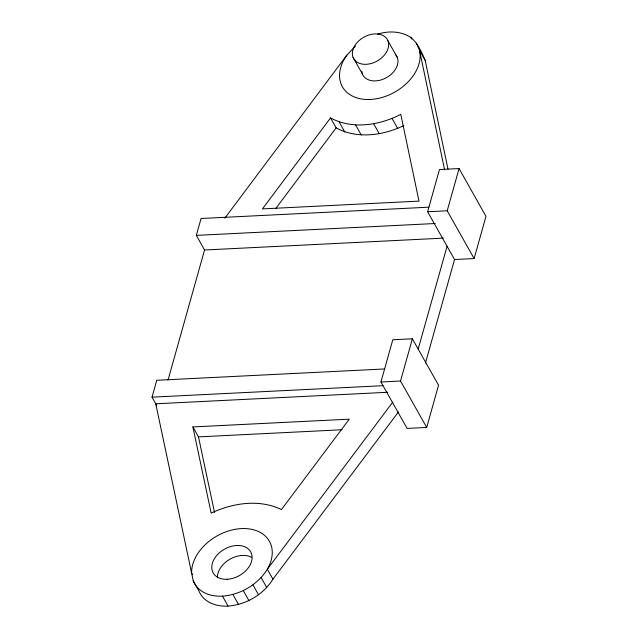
<?xml version="1.0" encoding="UTF-8"?>
<svg xmlns="http://www.w3.org/2000/svg" width="638" height="638" viewBox="0 0 638 638"><rect width="100%" height="100%" fill="white"/><g stroke="black" fill="none" stroke-linecap="round" stroke-linejoin="round"><path stroke-width="0.96" d="M168.001 380.144L204.551 250L196.321 235.39L201.066 218.499L429.023 207.175M156.693 405.457L152.019 397.171L156.757 380.28L384.714 368.955M427.612 211.768L439.47 169.541L459.065 168.568L485.981 216.346L474.122 258.565L454.535 259.538L427.612 211.768L447.206 210.787L474.122 258.565M380.942 381.987L392.801 339.767L412.387 338.794L438.553 385.224L426.694 427.444L407.1 428.417L380.942 381.987L400.528 381.014L426.694 427.444M447.206 210.787L459.065 168.568M400.528 381.014L412.387 338.794M418.225 348.946L447.063 246.276M425.426 363.174L454.535 259.538M387.697 392.274L155.752 403.798L193.274 580.947A42.993 30.353 -29.4 0 0 222.463 596.147C240.534 594.744 257.712 584.663 267.338 569.24L392.864 401.988M193.274 580.947L198.881 590.9A42.993 30.353 -29.4 0 0 228.069 606.1C246.14 604.688 263.319 594.616 272.944 579.184L398.471 411.933M224.847 218.14L346.825 55.179L355.414 46.095M330.548 117.902L262.441 208.897L418.999 201.122L400.792 114.377C379.618 125.295 352.232 129.761 330.548 117.902L336.154 127.847C356.921 139.299 383.167 135.479 403.806 125.614M275.744 208.562L336.154 127.847M377.624 34.181C388.454 30.624 400.935 31.142 410.728 37.339C417.874 43.264 421.574 51.981 425.155 60.315L447.988 169.118M196.321 235.39L435.228 223.515M204.551 250L443.458 238.126M152.019 397.171L382.959 385.695M192.875 426.934L349.281 419.166L281.334 509.698L280.792 509.284C258.837 499.004 233.364 502.991 211.968 512.705L211.17 513.183L192.875 426.934L198.482 436.886L214.52 512.474M198.482 436.886L342.016 429.749M425.155 60.315L419.549 50.37L416.383 43.081M410.728 37.339L411.662 38.998M387.912 40.744A19.347 13.661 -29.4 0 1 366.236 64.302A19.347 13.661 -29.4 0 1 357.368 42.26A19.347 13.661 -29.4 0 1 387.912 40.744L397.251 57.324M392.155 118.668L397.761 128.621M353.101 57.46L362.448 74.04M373.685 123.828L379.291 133.773M355.637 125.024L361.244 134.969M339.241 122.169L344.847 132.122M272.944 579.184L267.338 569.24A42.993 30.353 -29.4 0 0 241.435 528.599A42.993 30.353 -29.4 0 0 191.647 572.996L192.58 574.655M261.133 577.573L266.74 587.526M252.943 584.879L258.549 594.831M243.325 590.652L248.932 600.605M232.926 594.496L238.532 604.449M222.463 596.147L228.069 606.1M444.622 169.86L419.549 50.37A42.993 30.353 -29.4 0 1 371.133 99.416A42.993 30.353 -29.4 0 1 346.825 55.179M395.337 54.318A19.347 13.661 -29.4 0 1 385.535 78.131A19.347 13.661 -29.4 0 1 361.778 71.392M217.406 577.637A21.501 15.176 -29.4 0 1 229.393 559.518A21.501 15.176 -29.4 0 1 251.46 557.213M227.208 579.264A21.501 15.176 -29.4 0 0 251.284 553.09A21.501 15.176 -29.4 0 0 217.351 554.773A21.501 15.176 -29.4 0 0 227.208 579.264"/></g></svg>
